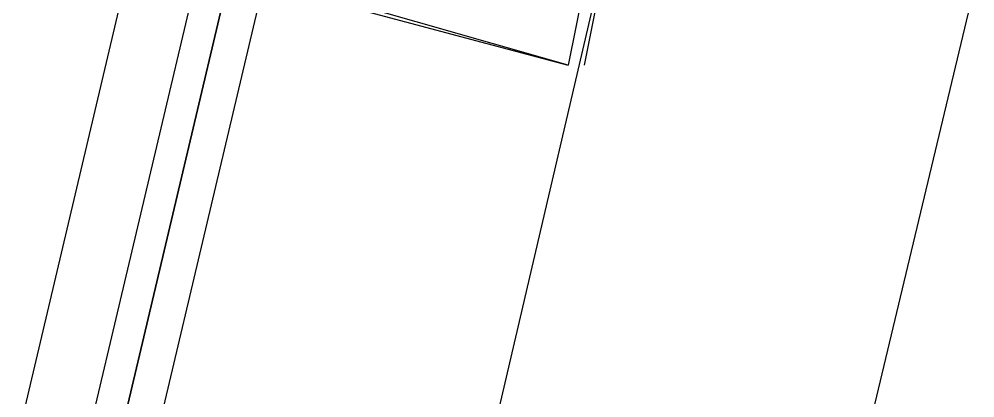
# Model space of a CAD drawing. Header units: feet. Extents: x -84 to 198, y -22 to 181.
# Drawn here: x 117.19 to 117.973, y 74.638 to 74.949 of the extents above; entities that cross this region are included whole.
import ezdxf

# ---------------------------------------------------------------- set-up
doc = ezdxf.new("R2010")
doc.units = ezdxf.units.FT
doc.layers.add('A-LINEA', color=7, linetype='CONTINUOUS')

msp = doc.modelspace()

# ---------------------------------------------------------------- linework, layer by layer
at = {"layer": 'A-LINEA'}
for p, q in [((116.8933, 73.3511), (117.28, 74.9911)), ((117.9733, 74.9778), (116.32, 68.0444)), ((117.64, 74.9111), (117.64, 74.9111)), ((117.64, 74.9111), (117.64, 74.9111)), ((117.64, 74.9111), (117.64, 74.9111)), ((117.64, 74.9111), (117.64, 74.9111)), ((117.64, 74.9111), (117.64, 74.9111)), ((117.64, 74.9111), (117.64, 74.9111)), ((117.6533, 74.9111), (117.6533, 74.9111)), ((117.6533, 74.9111), (117.6533, 74.9111)), ((117.6533, 74.9111), (117.6533, 74.9111))]:
    msp.add_line(p, q, dxfattribs=at)
for points in [[(117.44, 75.0978), (117.48, 75.0844), (117.4533, 74.9911), (117.44, 74.9911), (117.44, 74.9778), (117.44, 74.9911), (117.4533, 74.9911), (117.44, 74.9644), (117.64, 74.9111)], [(117.44, 75.0978), (117.48, 75.0844), (117.4533, 74.9911), (117.44, 74.9911), (117.44, 74.9778), (117.44, 74.9911), (117.4533, 74.9911), (117.44, 74.9644), (117.64, 74.9111)], [(117.44, 75.0978), (117.48, 75.0844), (117.4533, 74.9911), (117.44, 74.9911), (117.44, 74.9778), (117.44, 74.9911), (117.4533, 74.9911), (117.44, 74.9644), (117.64, 74.9111)], [(117.6533, 74.9111), (117.68, 75.0444), (117.6, 75.0711)], [(117.6533, 74.9111), (117.68, 75.0444), (117.6, 75.0711)], [(117.6533, 74.9111), (117.68, 75.0444), (117.6, 75.0711)], [(117.6, 75.0444), (117.6, 75.0578), (117.6667, 75.0444), (117.64, 74.9111), (117.4533, 74.9644), (117.4533, 74.9778)], [(117.6, 75.0444), (117.6, 75.0578), (117.6667, 75.0444), (117.64, 74.9111), (117.4533, 74.9644), (117.4533, 74.9778)], [(117.6, 75.0444), (117.6, 75.0578), (117.6667, 75.0444), (117.64, 74.9111), (117.4533, 74.9644), (117.4533, 74.9778)], [(117.68, 75.0444), (117.2667, 73.2711), (116.8933, 71.6844)], [(117, 73.3244), (117.4, 75.0178), (117.3867, 75.0311), (117.3733, 75.0311), (116.9733, 73.3378), (117.3733, 75.0311), (117.36, 75.0311), (117.3467, 75.0311), (116.9467, 73.3378)]]:
    msp.add_lwpolyline(points, dxfattribs=at)

doc.saveas('drawing.dxf')
